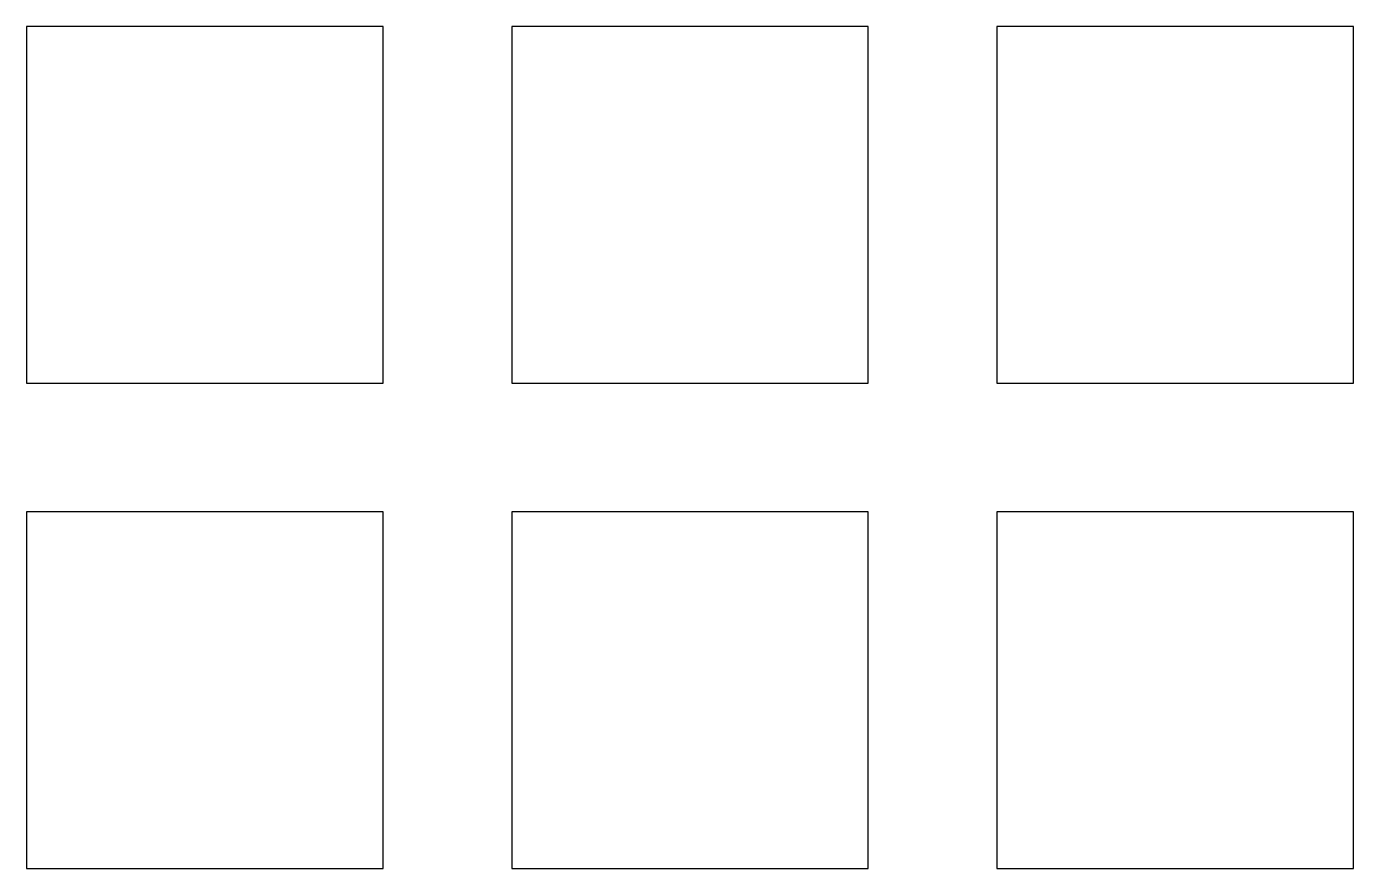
# Model space of a CAD drawing. Header units: millimetres. Extents: x 2.5 to 54.6, y -35.6 to -2.5.
import ezdxf

# ---------------------------------------------------------------- set-up
doc = ezdxf.new("R2010")
doc.units = ezdxf.units.MM

msp = doc.modelspace()

# ---------------------------------------------------------------- linework, layer by layer
at = {"linetype": 'CONTINUOUS'}
for p, q in [((16.525, -2.525), (2.525, -2.525)), ((2.525, -2.525), (2.525, -16.525)), ((16.525, -16.525), (16.525, -2.525)), ((35.575, -2.525), (21.575, -2.525)), ((21.575, -2.525), (21.575, -16.525)), ((35.575, -16.525), (35.575, -2.525)), ((54.625, -2.525), (40.625, -2.525)), ((40.625, -2.525), (40.625, -16.525)), ((54.625, -16.525), (54.625, -2.525)), ((2.525, -16.525), (16.525, -16.525)), ((21.575, -16.525), (35.575, -16.525)), ((40.625, -16.525), (54.625, -16.525)), ((16.525, -21.575), (2.525, -21.575)), ((2.525, -21.575), (2.525, -35.575)), ((16.525, -35.575), (16.525, -21.575)), ((35.575, -21.575), (21.575, -21.575)), ((21.575, -21.575), (21.575, -35.575)), ((35.575, -35.575), (35.575, -21.575)), ((54.625, -21.575), (40.625, -21.575)), ((40.625, -21.575), (40.625, -35.575)), ((54.625, -35.575), (54.625, -21.575)), ((2.525, -35.575), (16.525, -35.575)), ((21.575, -35.575), (35.575, -35.575)), ((40.625, -35.575), (54.625, -35.575))]:
    msp.add_line(p, q, dxfattribs=at)

doc.saveas('drawing.dxf')
